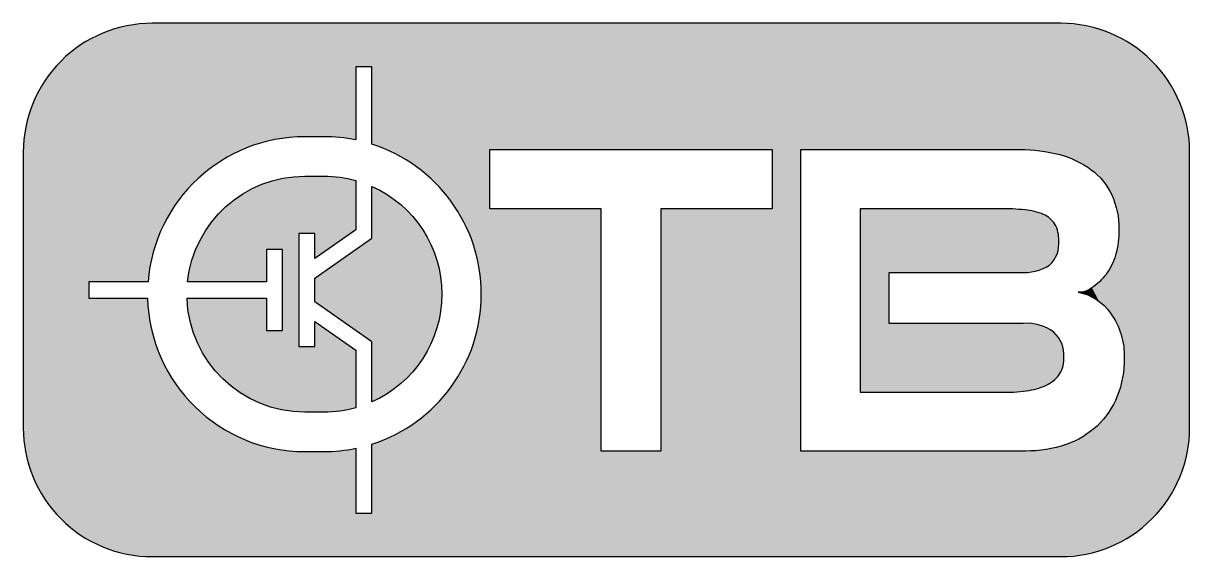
# Model space of a CAD drawing. Extents: x 52 to 235, y -126 to -60.
# Drawn here: x 52.13 to 79.3, y -72.86 to -60.44 of the extents above; entities that cross this region are included whole.
import ezdxf

# ---------------------------------------------------------------- set-up
doc = ezdxf.new("R2010")
doc.units = 0
doc.layers.add('SEGIG', color=1, linetype='CONTINUOUS')

# ---------------------------------------------------------------- blocks, each defined once
blk = doc.blocks.new('*U1')
at = {"layer": 'SEGIG', "linetype": 'CONTINUOUS'}
for points in [[(54.662, -66.462), (54.204, -60.588), (54.662, -60.478)], [(55.036, -66.462), (54.662, -60.478), (55.036, -60.449)], [(54.662, -66.462), (54.662, -60.478), (55.036, -66.462)], [(55.108, -65.97), (55.036, -60.449), (55.108, -60.443)], [(55.036, -66.462), (55.036, -60.449), (55.108, -65.97)], [(55.131, -65.888), (55.108, -60.443), (55.131, -60.441)], [(55.108, -65.97), (55.108, -60.443), (55.131, -65.888)], [(55.131, -65.888), (55.131, -60.441), (55.246, -65.492)], [(55.246, -65.492), (55.131, -60.441), (55.246, -60.441)], [(55.246, -65.492), (55.246, -60.441), (55.447, -65.038)], [(55.447, -65.038), (55.246, -60.441), (55.447, -60.441)], [(55.447, -65.038), (55.447, -60.441), (55.708, -64.615)], [(55.708, -64.615), (55.447, -60.441), (55.708, -60.441)], [(55.708, -64.615), (55.708, -60.441), (56.024, -64.231)], [(56.024, -64.231), (55.708, -60.441), (56.024, -60.441)], [(56.024, -64.231), (56.024, -60.441), (56.389, -63.893)], [(56.389, -63.893), (56.024, -60.441), (56.389, -60.441)], [(56.389, -63.893), (56.389, -60.441), (56.796, -63.608)], [(56.796, -63.608), (56.389, -60.441), (56.796, -60.441)], [(56.796, -63.608), (56.796, -60.441), (57.238, -63.381)], [(57.238, -63.381), (56.796, -60.441), (57.238, -60.441)], [(57.238, -63.381), (57.238, -60.441), (57.707, -63.215)], [(57.707, -63.215), (57.238, -60.441), (57.707, -60.441)], [(57.707, -63.215), (57.707, -60.441), (58.194, -63.115)], [(58.194, -63.115), (57.707, -60.441), (58.194, -60.441)], [(58.194, -63.115), (58.194, -60.441), (58.69, -63.081)], [(58.69, -63.081), (58.194, -60.441), (58.69, -60.441)], [(58.69, -63.081), (58.69, -60.441), (59.134, -63.081)], [(59.134, -63.081), (58.69, -60.441), (59.134, -60.441)], [(59.134, -63.081), (59.134, -60.441), (59.507, -63.1)], [(59.507, -63.1), (59.134, -60.441), (59.507, -60.441)], [(59.507, -63.1), (59.507, -60.441), (59.876, -63.157)], [(59.876, -61.457), (59.507, -60.441), (59.876, -60.441)], [(59.876, -63.157), (59.507, -60.441), (59.876, -61.457)], [(59.876, -61.457), (59.876, -60.441), (60.252, -61.457)], [(60.252, -61.457), (59.876, -60.441), (60.252, -60.441)], [(60.252, -61.457), (60.252, -60.441), (60.729, -63.446)], [(60.729, -63.446), (60.252, -60.441), (60.729, -60.441)], [(60.729, -63.446), (60.729, -60.441), (61.174, -63.701)], [(61.174, -63.701), (60.729, -60.441), (61.174, -60.441)], [(61.174, -63.701), (61.174, -60.441), (61.579, -64.016)], [(61.579, -64.016), (61.174, -60.441), (61.579, -60.441)], [(61.579, -64.016), (61.579, -60.441), (61.937, -64.384)], [(61.937, -64.384), (61.579, -60.441), (61.937, -60.441)], [(61.937, -64.384), (61.937, -60.441), (62.239, -64.798)], [(62.239, -64.798), (61.937, -60.441), (62.239, -60.441)], [(62.239, -64.798), (62.239, -60.441), (62.481, -65.251)], [(62.481, -65.251), (62.239, -60.441), (62.481, -60.441)], [(62.481, -65.251), (62.481, -60.441), (62.657, -65.733)], [(62.657, -65.733), (62.481, -60.441), (62.657, -60.441)], [(62.657, -65.733), (62.657, -60.441), (62.764, -66.235)], [(62.764, -66.235), (62.657, -60.441), (62.764, -60.441)], [(62.764, -66.235), (62.764, -60.441), (62.8, -66.747)], [(62.8, -66.747), (62.764, -60.441), (62.8, -60.441)], [(62.8, -72.858), (62.8, -60.441), (62.999, -72.858)], [(62.999, -63.381), (62.8, -60.441), (62.999, -60.441)], [(62.999, -72.858), (62.8, -60.441), (62.999, -64.758)], [(62.999, -64.758), (62.8, -60.441), (62.999, -63.381)], [(62.999, -63.381), (62.999, -60.441), (69.575, -63.381)], [(69.575, -63.381), (62.999, -60.441), (69.575, -60.441)], [(69.575, -63.381), (69.575, -60.441), (70.24, -72.858)], [(70.24, -63.381), (69.575, -60.441), (70.24, -60.441)], [(70.24, -72.858), (69.575, -60.441), (70.24, -70.399)], [(70.24, -70.399), (69.575, -60.441), (70.24, -63.381)], [(70.24, -63.381), (70.24, -60.441), (75.338, -63.381)], [(75.338, -63.381), (70.24, -60.441), (75.338, -60.441)], [(75.338, -63.381), (75.338, -60.441), (75.81, -63.409)], [(75.81, -63.409), (75.338, -60.441), (75.81, -60.441)], [(75.81, -63.409), (75.81, -60.441), (76.275, -63.499)], [(76.275, -63.499), (75.81, -60.441), (76.275, -60.441)], [(76.275, -63.499), (76.275, -60.441), (76.299, -63.508)], [(76.299, -63.508), (76.275, -60.441), (76.299, -60.441)], [(76.299, -63.508), (76.299, -60.441), (76.658, -63.639)], [(76.658, -63.639), (76.299, -60.441), (76.658, -60.47)], [(76.658, -63.639), (76.658, -60.47), (76.769, -63.706)], [(76.769, -63.706), (76.658, -60.47), (76.769, -60.478)], [(76.769, -63.706), (76.769, -60.478), (77.008, -63.85)], [(77.008, -63.85), (76.769, -60.478), (77.008, -60.536)], [(77.008, -63.85), (77.008, -60.536), (77.198, -64.018)], [(77.198, -64.018), (77.008, -60.536), (77.198, -60.581)], [(77.198, -64.018), (77.198, -60.581), (77.227, -64.054)], [(77.227, -64.054), (77.198, -60.581), (77.227, -60.588)], [(53.655, -66.462), (53.368, -61.014), (53.655, -60.838)], [(53.769, -66.462), (53.655, -60.838), (53.769, -60.768)], [(53.655, -66.462), (53.655, -60.838), (53.769, -66.462)], [(54.204, -66.462), (53.769, -60.768), (54.204, -60.588)], [(53.769, -66.462), (53.769, -60.768), (54.204, -66.462)], [(54.204, -66.462), (54.204, -60.588), (54.662, -66.462)], [(77.227, -64.054), (77.227, -60.588), (77.358, -64.215)], [(77.358, -64.215), (77.227, -60.588), (77.358, -60.643)], [(77.358, -64.215), (77.358, -60.643), (77.484, -64.435)], [(77.484, -64.435), (77.358, -60.643), (77.484, -60.695)], [(77.484, -64.435), (77.484, -60.695), (77.581, -64.692)], [(77.581, -64.692), (77.484, -60.695), (77.581, -60.735)], [(77.581, -64.692), (77.581, -60.735), (77.637, -64.961)], [(77.637, -64.961), (77.581, -60.735), (77.637, -60.758)], [(77.637, -64.961), (77.637, -60.758), (77.653, -65.235)], [(77.653, -65.235), (77.637, -60.758), (77.653, -60.765)], [(77.653, -67.56), (77.653, -60.765), (77.661, -67.58)], [(77.661, -67.58), (77.653, -60.765), (77.661, -60.768)], [(77.661, -67.58), (77.661, -60.768), (77.704, -67.686)], [(77.704, -67.686), (77.661, -60.768), (77.704, -60.794)], [(77.704, -67.686), (77.704, -60.794), (77.762, -67.958)], [(77.762, -67.958), (77.704, -60.794), (77.762, -60.83)], [(77.762, -67.958), (77.762, -60.83), (77.775, -68.235)], [(77.775, -68.235), (77.762, -60.83), (77.775, -60.838)], [(77.775, -72.461), (77.775, -60.838), (78.063, -72.285)], [(78.063, -72.285), (77.775, -60.838), (78.063, -61.014)], [(53.368, -72.285), (53.01, -61.32), (53.368, -61.014)], [(53.368, -72.285), (53.368, -61.014), (53.655, -72.461)], [(53.655, -72.461), (53.368, -61.014), (53.655, -66.838)], [(53.655, -66.838), (53.368, -61.014), (53.655, -66.462)], [(78.063, -72.285), (78.063, -61.014), (78.421, -71.98)], [(78.421, -71.98), (78.063, -61.014), (78.421, -61.32)], [(53.01, -71.98), (52.704, -61.678), (53.01, -61.32)], [(53.01, -71.98), (53.01, -61.32), (53.368, -72.285)], [(78.421, -71.98), (78.421, -61.32), (78.727, -71.622)], [(78.727, -71.622), (78.421, -61.32), (78.727, -61.678)], [(60.252, -63.256), (60.252, -61.457), (60.729, -63.446)], [(52.704, -71.622), (52.458, -62.08), (52.704, -61.678)], [(52.704, -71.622), (52.704, -61.678), (53.01, -71.98)], [(78.727, -71.622), (78.727, -61.678), (78.973, -71.22)], [(78.973, -71.22), (78.727, -61.678), (78.973, -62.08)], [(52.458, -71.22), (52.278, -62.514), (52.458, -62.08)], [(52.458, -71.22), (52.458, -62.08), (52.704, -71.622)], [(78.973, -71.22), (78.973, -62.08), (79.153, -70.785)], [(79.153, -70.785), (78.973, -62.08), (79.153, -62.514)], [(52.278, -70.785), (52.168, -62.972), (52.278, -62.514)], [(52.278, -70.785), (52.278, -62.514), (52.458, -71.22)], [(79.153, -70.785), (79.153, -62.514), (79.263, -70.328)], [(79.263, -70.328), (79.153, -62.514), (79.263, -62.972)], [(52.168, -70.328), (52.131, -63.441), (52.168, -62.972)], [(52.168, -70.328), (52.168, -62.972), (52.278, -70.785)], [(79.263, -70.328), (79.263, -62.972), (79.299, -69.858)], [(79.299, -69.858), (79.263, -62.972), (79.299, -63.441)], [(52.131, -69.858), (52.131, -63.441), (52.168, -70.328)], [(69.575, -64.758), (69.575, -63.381), (70.24, -72.858)], [(58.17, -65.709), (57.81, -64.144), (58.17, -64.054)], [(58.244, -69.456), (58.17, -64.054), (58.244, -64.036)], [(58.17, -65.709), (58.17, -64.054), (58.244, -69.456)], [(58.269, -69.462), (58.244, -64.036), (58.269, -64.034)], [(58.244, -69.456), (58.244, -64.036), (58.269, -69.462)], [(58.546, -65.333), (58.269, -64.034), (58.546, -64.011)], [(58.269, -69.462), (58.269, -64.034), (58.546, -69.483)], [(58.546, -69.483), (58.269, -64.034), (58.546, -67.967)], [(58.546, -67.967), (58.269, -64.034), (58.546, -65.333)], [(58.69, -65.333), (58.546, -64.011), (58.69, -63.999)], [(58.546, -65.333), (58.546, -64.011), (58.69, -65.333)], [(58.69, -65.333), (58.69, -63.999), (58.922, -65.333)], [(58.922, -65.333), (58.69, -63.999), (58.922, -63.999)], [(58.922, -65.333), (58.922, -63.999), (59.134, -65.769)], [(59.134, -65.769), (58.922, -63.999), (59.134, -63.999)], [(59.134, -65.769), (59.134, -63.999), (59.509, -65.506)], [(59.509, -65.506), (59.134, -63.999), (59.509, -64.025)], [(59.509, -65.506), (59.509, -64.025), (59.876, -65.249)], [(59.876, -65.249), (59.509, -64.025), (59.876, -64.101)], [(57.4, -66.462), (57.023, -64.563), (57.4, -64.321)], [(57.793, -65.709), (57.4, -64.321), (57.793, -64.151)], [(57.4, -66.462), (57.4, -64.321), (57.793, -66.462)], [(57.793, -66.462), (57.4, -64.321), (57.793, -65.709)], [(57.81, -65.709), (57.793, -64.151), (57.81, -64.144)], [(57.793, -65.709), (57.793, -64.151), (57.81, -65.709)], [(57.81, -65.709), (57.81, -64.144), (58.17, -65.709)], [(60.252, -65.445), (60.252, -64.237), (60.648, -69.039)], [(60.648, -69.039), (60.252, -64.237), (60.648, -64.454)], [(57.023, -66.462), (56.691, -64.862), (57.023, -64.563)], [(57.023, -66.462), (57.023, -64.563), (57.4, -66.462)], [(60.648, -69.039), (60.648, -64.454), (61.003, -68.761)], [(61.003, -68.761), (60.648, -64.454), (61.003, -64.733)], [(56.691, -66.462), (56.412, -65.212), (56.691, -64.862)], [(56.691, -66.462), (56.691, -64.862), (57.023, -66.462)], [(61.003, -68.761), (61.003, -64.733), (61.308, -68.427)], [(61.308, -68.427), (61.003, -64.733), (61.308, -65.066)], [(62.999, -72.858), (62.999, -64.758), (65.594, -72.858)], [(65.594, -70.399), (62.999, -64.758), (65.594, -64.758)], [(65.594, -72.858), (62.999, -64.758), (65.594, -70.399)], [(66.98, -70.399), (66.98, -64.758), (69.575, -72.858)], [(69.575, -72.858), (66.98, -64.758), (69.575, -64.758)], [(69.575, -72.858), (69.575, -64.758), (70.24, -72.858)], [(71.626, -69.032), (71.626, -64.758), (72.299, -69.032)], [(72.299, -66.24), (71.626, -64.758), (72.299, -64.758)], [(72.299, -69.032), (71.626, -64.758), (72.299, -67.428)], [(72.299, -67.428), (71.626, -64.758), (72.299, -66.24)], [(72.299, -66.24), (72.299, -64.758), (74.887, -66.24)], [(74.887, -66.24), (72.299, -64.758), (74.887, -64.758)], [(74.887, -66.24), (74.887, -64.758), (75.348, -66.24)], [(75.348, -66.24), (74.887, -64.758), (75.348, -64.779)], [(75.348, -66.24), (75.348, -64.779), (75.465, -66.237)], [(75.465, -66.237), (75.348, -64.779), (75.465, -64.785)], [(75.465, -66.237), (75.465, -64.785), (75.587, -66.234)], [(75.587, -66.234), (75.465, -64.785), (75.587, -64.805)], [(75.587, -66.234), (75.587, -64.805), (75.685, -66.21)], [(75.685, -66.21), (75.587, -64.805), (75.685, -64.821)], [(75.685, -66.21), (75.685, -64.821), (75.819, -66.178)], [(75.819, -66.178), (75.685, -64.821), (75.819, -64.866)], [(75.819, -66.178), (75.819, -64.866), (75.897, -66.141)], [(75.897, -66.141), (75.819, -64.866), (75.897, -64.892)], [(75.897, -66.141), (75.897, -64.892), (76.034, -66.075)], [(76.034, -66.075), (75.897, -64.892), (76.034, -64.978)], [(61.308, -68.427), (61.308, -65.066), (61.554, -68.049)], [(61.554, -68.049), (61.308, -65.066), (61.554, -65.445)], [(76.034, -66.075), (76.034, -64.978), (76.044, -66.062)], [(76.044, -66.062), (76.034, -64.978), (76.044, -64.984)], [(76.044, -66.062), (76.044, -64.984), (76.159, -65.916)], [(76.159, -65.916), (76.044, -64.984), (76.159, -65.115)], [(76.159, -65.916), (76.159, -65.115), (76.165, -65.909)], [(76.165, -65.909), (76.159, -65.115), (76.165, -65.13)], [(76.165, -65.909), (76.165, -65.13), (76.231, -65.732)], [(76.231, -65.732), (76.165, -65.13), (76.231, -65.3)], [(56.412, -66.462), (56.193, -65.602), (56.412, -65.212)], [(56.412, -66.462), (56.412, -65.212), (56.691, -66.462)], [(58.922, -65.917), (58.922, -65.333), (59.134, -65.769)], [(60.252, -67.855), (59.876, -65.709), (60.252, -65.445)], [(60.252, -67.855), (60.252, -65.445), (60.648, -69.039)], [(61.554, -68.049), (61.554, -65.445), (61.734, -67.635)], [(61.734, -67.635), (61.554, -65.445), (61.734, -65.859)], [(76.231, -65.732), (76.231, -65.3), (76.239, -65.71)], [(76.239, -65.71), (76.231, -65.3), (76.239, -65.391)], [(76.239, -65.71), (76.239, -65.391), (76.249, -65.499)], [(77.653, -67.56), (77.636, -65.54), (77.653, -65.235)], [(56.193, -66.462), (56.04, -66.022), (56.193, -65.602)], [(56.193, -66.462), (56.193, -65.602), (56.412, -66.462)], [(58.17, -67.59), (58.17, -65.709), (58.244, -69.456)], [(59.876, -67.591), (58.922, -66.376), (59.876, -65.709)], [(59.876, -67.591), (59.876, -65.709), (60.252, -67.855)], [(77.601, -67.428), (77.573, -65.839), (77.601, -65.707)], [(77.636, -67.516), (77.601, -65.707), (77.636, -65.54)], [(77.601, -67.428), (77.601, -65.707), (77.636, -67.516)], [(77.636, -67.516), (77.636, -65.54), (77.653, -67.56)], [(61.734, -67.635), (61.734, -65.859), (61.845, -67.197)], [(61.845, -67.197), (61.734, -65.859), (61.845, -66.297)], [(77.573, -67.383), (77.482, -66.072), (77.573, -65.839)], [(77.573, -67.383), (77.573, -65.839), (77.601, -67.428)], [(56.04, -66.462), (55.958, -66.462), (56.04, -66.022)], [(56.04, -66.462), (56.04, -66.022), (56.193, -66.462)], [(77.352, -67.074), (77.251, -66.399), (77.352, -66.286)], [(77.457, -67.191), (77.352, -66.286), (77.457, -66.114)], [(77.352, -67.074), (77.352, -66.286), (77.457, -67.191)], [(77.482, -67.232), (77.457, -66.114), (77.482, -66.072)], [(77.457, -67.191), (77.457, -66.114), (77.482, -67.232)], [(77.482, -67.232), (77.482, -66.072), (77.573, -67.383)], [(58.922, -66.923), (58.922, -66.376), (59.876, -67.591)], [(61.845, -67.197), (61.845, -66.297), (61.882, -66.747)], [(77.2, -66.93), (77.023, -66.599), (77.2, -66.456)], [(77.251, -66.963), (77.2, -66.456), (77.251, -66.399)], [(77.2, -66.93), (77.2, -66.456), (77.251, -66.963)], [(77.251, -66.963), (77.251, -66.399), (77.352, -67.074)], [(62.8, -72.858), (62.764, -67.259), (62.8, -66.747)], [(76.873, -66.757), (76.704, -66.701), (76.873, -66.681)], [(76.995, -66.797), (76.873, -66.681), (76.995, -66.615)], [(76.873, -66.757), (76.873, -66.681), (76.995, -66.797)], [(77.023, -66.815), (76.995, -66.615), (77.023, -66.599)], [(76.995, -66.797), (76.995, -66.615), (77.023, -66.815)], [(77.023, -66.815), (77.023, -66.599), (77.2, -66.93)], [(53.655, -72.461), (53.655, -66.838), (53.769, -72.531)], [(53.769, -72.531), (53.655, -66.838), (53.769, -66.838)], [(53.769, -72.531), (53.769, -66.838), (54.204, -72.711)], [(54.204, -72.711), (53.769, -66.838), (54.204, -66.838)], [(54.204, -72.711), (54.204, -66.838), (54.662, -72.821)], [(54.662, -72.821), (54.204, -66.838), (54.662, -66.838)], [(54.662, -72.821), (54.662, -66.838), (55.026, -72.85)], [(55.026, -72.85), (54.662, -66.838), (55.026, -66.838)], [(55.026, -72.85), (55.026, -66.838), (55.075, -72.854)], [(55.075, -72.854), (55.026, -66.838), (55.075, -67.35)], [(55.991, -67.257), (55.944, -66.838), (55.991, -66.838)], [(55.991, -67.257), (55.991, -66.838), (56.101, -67.665)], [(56.101, -67.665), (55.991, -66.838), (56.101, -66.838)], [(56.101, -67.665), (56.101, -66.838), (56.272, -68.051)], [(56.272, -68.051), (56.101, -66.838), (56.272, -66.838)], [(56.272, -68.051), (56.272, -66.838), (56.5, -68.406)], [(56.5, -68.406), (56.272, -66.838), (56.5, -66.838)], [(56.5, -68.406), (56.5, -66.838), (56.78, -68.721)], [(56.78, -68.721), (56.5, -66.838), (56.78, -66.838)], [(56.78, -68.721), (56.78, -66.838), (57.105, -68.991)], [(57.105, -68.991), (56.78, -66.838), (57.105, -66.838)], [(57.105, -68.991), (57.105, -66.838), (57.467, -69.207)], [(57.467, -69.207), (57.105, -66.838), (57.467, -66.838)], [(57.467, -69.207), (57.467, -66.838), (57.793, -69.339)], [(57.793, -67.59), (57.467, -66.838), (57.793, -66.838)], [(57.793, -69.339), (57.467, -66.838), (57.793, -67.59)], [(55.075, -72.854), (55.075, -67.35), (55.131, -72.858)], [(55.131, -72.858), (55.075, -67.35), (55.131, -67.587)], [(62.764, -72.858), (62.657, -67.76), (62.764, -67.259)], [(62.764, -72.858), (62.764, -67.259), (62.8, -72.858)], [(55.131, -72.858), (55.131, -67.587), (55.195, -72.858)], [(55.195, -72.858), (55.131, -67.587), (55.195, -67.851)], [(57.793, -69.339), (57.793, -67.59), (57.858, -69.365)], [(57.858, -69.365), (57.793, -67.59), (57.858, -67.59)], [(57.858, -69.365), (57.858, -67.59), (58.17, -69.438)], [(58.17, -69.438), (57.858, -67.59), (58.17, -67.59)], [(58.17, -69.438), (58.17, -67.59), (58.244, -69.456)], [(58.922, -67.967), (58.922, -67.383), (59.134, -69.494)], [(59.134, -69.494), (58.922, -67.383), (59.134, -67.531)], [(59.134, -69.494), (59.134, -67.531), (59.509, -69.469)], [(59.509, -69.469), (59.134, -67.531), (59.509, -67.793)], [(72.299, -69.032), (72.299, -67.428), (74.99, -69.032)], [(74.99, -69.032), (72.299, -67.428), (74.99, -67.428)], [(74.99, -69.032), (74.99, -67.428), (75.277, -69.022)], [(75.277, -69.022), (74.99, -67.428), (75.277, -67.428)], [(75.277, -69.022), (75.277, -67.428), (75.432, -69.003)], [(75.432, -69.003), (75.277, -67.428), (75.432, -67.428)], [(75.432, -69.003), (75.432, -67.428), (75.561, -68.988)], [(75.561, -68.988), (75.432, -67.428), (75.561, -67.434)], [(75.561, -68.988), (75.561, -67.434), (75.681, -68.959)], [(75.681, -68.959), (75.561, -67.434), (75.681, -67.439)], [(75.681, -68.959), (75.681, -67.439), (75.787, -68.934)], [(75.787, -68.934), (75.681, -67.439), (75.787, -67.47)], [(75.787, -68.934), (75.787, -67.47), (75.92, -68.878)], [(75.92, -68.878), (75.787, -67.47), (75.92, -67.509)], [(75.92, -68.878), (75.92, -67.509), (76, -68.844)], [(76, -68.844), (75.92, -67.509), (76, -67.555)], [(76, -68.844), (76, -67.555), (76.136, -68.75)], [(76.136, -68.75), (76, -67.555), (76.136, -67.633)], [(76.136, -68.75), (76.136, -67.633), (76.154, -68.738)], [(76.154, -68.738), (76.136, -67.633), (76.154, -67.655)], [(55.195, -72.858), (55.195, -67.851), (55.384, -72.858)], [(55.384, -72.858), (55.195, -67.851), (55.384, -68.33)], [(59.509, -69.469), (59.509, -67.793), (59.876, -69.392)], [(59.876, -69.392), (59.509, -67.793), (59.876, -68.05)], [(60.252, -69.256), (60.252, -67.855), (60.648, -69.039)], [(62.657, -72.858), (62.481, -68.242), (62.657, -67.76)], [(62.657, -72.858), (62.657, -67.76), (62.764, -72.858)], [(76.154, -68.738), (76.154, -67.655), (76.271, -68.602)], [(76.271, -68.602), (76.154, -67.655), (76.271, -67.801)], [(76.271, -68.602), (76.271, -67.801), (76.276, -68.597)], [(76.276, -68.597), (76.271, -67.801), (76.276, -67.812)], [(76.276, -68.597), (76.276, -67.812), (76.351, -68.413)], [(76.351, -68.413), (76.276, -67.812), (76.351, -67.998)], [(58.546, -69.483), (58.546, -67.967), (58.69, -69.494)], [(58.69, -69.494), (58.546, -67.967), (58.69, -67.967)], [(58.69, -69.494), (58.69, -67.967), (58.922, -69.494)], [(58.922, -69.494), (58.69, -67.967), (58.922, -67.967)], [(58.922, -69.494), (58.922, -67.967), (59.134, -69.494)], [(76.351, -68.413), (76.351, -67.998), (76.352, -68.4)], [(76.352, -68.4), (76.351, -67.998), (76.352, -68.001)], [(76.352, -68.4), (76.352, -68.001), (76.371, -68.216)], [(55.384, -72.858), (55.384, -68.33), (55.638, -72.858)], [(55.638, -72.858), (55.384, -68.33), (55.638, -68.777)], [(62.481, -72.858), (62.239, -68.695), (62.481, -68.242)], [(62.481, -72.858), (62.481, -68.242), (62.657, -72.858)], [(77.775, -72.461), (77.76, -68.537), (77.775, -68.235)], [(62.239, -72.858), (61.937, -69.11), (62.239, -68.695)], [(62.239, -72.858), (62.239, -68.695), (62.481, -72.858)], [(77.76, -72.471), (77.705, -68.835), (77.76, -68.537)], [(77.76, -72.471), (77.76, -68.537), (77.775, -72.461)], [(55.638, -72.858), (55.638, -68.777), (55.953, -72.858)], [(55.953, -72.858), (55.638, -68.777), (55.953, -69.185)], [(77.661, -72.531), (77.613, -69.124), (77.661, -68.972)], [(77.705, -72.504), (77.661, -68.972), (77.705, -68.835)], [(77.661, -72.531), (77.661, -68.972), (77.705, -72.504)], [(77.705, -72.504), (77.705, -68.835), (77.76, -72.471)], [(55.953, -72.858), (55.953, -69.185), (56.321, -72.858)], [(56.321, -72.858), (55.953, -69.185), (56.321, -69.544)], [(61.937, -72.858), (61.579, -69.478), (61.937, -69.11)], [(61.937, -72.858), (61.937, -69.11), (62.239, -72.858)], [(77.613, -72.551), (77.491, -69.374), (77.613, -69.124)], [(77.613, -72.551), (77.613, -69.124), (77.661, -72.531)], [(56.321, -72.858), (56.321, -69.544), (56.736, -72.858)], [(56.736, -72.858), (56.321, -69.544), (56.736, -69.848)], [(61.579, -72.858), (61.174, -69.792), (61.579, -69.478)], [(61.579, -72.858), (61.579, -69.478), (61.937, -72.858)], [(77.491, -72.602), (77.335, -69.604), (77.491, -69.374)], [(77.491, -72.602), (77.491, -69.374), (77.613, -72.551)], [(61.174, -72.858), (60.729, -70.047), (61.174, -69.792)], [(61.174, -72.858), (61.174, -69.792), (61.579, -72.858)], [(77.149, -72.73), (76.928, -69.99), (77.149, -69.81)], [(77.227, -72.711), (77.149, -69.81), (77.227, -69.724)], [(77.149, -72.73), (77.149, -69.81), (77.227, -72.711)], [(77.335, -72.666), (77.227, -69.724), (77.335, -69.604)], [(77.227, -72.711), (77.227, -69.724), (77.335, -72.666)], [(77.335, -72.666), (77.335, -69.604), (77.491, -72.602)], [(56.736, -72.858), (56.736, -69.848), (57.19, -72.858)], [(57.19, -72.858), (56.736, -69.848), (57.19, -70.091)], [(57.19, -72.858), (57.19, -70.091), (57.673, -72.858)], [(57.673, -72.858), (57.19, -70.091), (57.673, -70.268)], [(60.729, -72.858), (60.252, -70.238), (60.729, -70.047)], [(60.729, -72.858), (60.729, -70.047), (61.174, -72.858)], [(76.769, -72.821), (76.684, -70.137), (76.769, -70.085)], [(76.928, -72.783), (76.769, -70.085), (76.928, -69.99)], [(76.769, -72.821), (76.769, -70.085), (76.928, -72.783)], [(76.928, -72.783), (76.928, -69.99), (77.149, -72.73)], [(57.673, -72.858), (57.673, -70.268), (58.177, -72.858)], [(58.177, -72.858), (57.673, -70.268), (58.177, -70.376)], [(59.876, -71.842), (59.507, -70.393), (59.876, -70.336)], [(60.252, -71.842), (60.252, -70.238), (60.729, -72.858)], [(76.114, -72.858), (75.799, -70.385), (76.114, -70.334)], [(76.299, -72.858), (76.114, -70.334), (76.299, -70.282)], [(76.114, -72.858), (76.114, -70.334), (76.299, -72.858)], [(76.422, -72.849), (76.299, -70.282), (76.422, -70.248)], [(76.299, -72.858), (76.299, -70.282), (76.422, -72.849)], [(76.684, -72.828), (76.422, -70.248), (76.684, -70.137)], [(76.422, -72.849), (76.422, -70.248), (76.684, -72.828)], [(76.684, -72.828), (76.684, -70.137), (76.769, -72.821)], [(58.177, -72.858), (58.177, -70.376), (58.69, -72.858)], [(58.69, -72.858), (58.177, -70.376), (58.69, -70.412)], [(58.69, -72.858), (58.69, -70.412), (59.134, -72.858)], [(59.134, -72.858), (58.69, -70.412), (59.134, -70.412)], [(59.507, -72.858), (59.134, -70.412), (59.507, -70.393)], [(59.134, -72.858), (59.134, -70.412), (59.507, -72.858)], [(59.507, -72.858), (59.507, -70.393), (59.876, -72.858)], [(59.876, -72.858), (59.507, -70.393), (59.876, -71.842)], [(65.594, -72.858), (65.594, -70.399), (66.98, -72.858)], [(66.98, -72.858), (65.594, -70.399), (66.98, -70.399)], [(66.98, -72.858), (66.98, -70.399), (69.575, -72.858)], [(70.24, -72.858), (70.24, -70.399), (75.479, -72.858)], [(75.479, -72.858), (70.24, -70.399), (75.479, -70.399)], [(75.799, -72.858), (75.479, -70.399), (75.799, -70.385)], [(75.479, -72.858), (75.479, -70.399), (75.799, -72.858)], [(75.799, -72.858), (75.799, -70.385), (76.114, -72.858)], [(59.876, -72.858), (59.876, -71.842), (60.252, -72.858)], [(60.252, -72.858), (59.876, -71.842), (60.252, -71.842)], [(60.252, -72.858), (60.252, -71.842), (60.729, -72.858)]]:
    blk.add_solid(points, dxfattribs=at)

msp = doc.modelspace()

# ---------------------------------------------------------------- linework, layer by layer
at = {"layer": 'SEGIG', "flags": 128}
for points in [[(79.299, -63.441, 0.414214), (76.299, -60.441), (55.131, -60.441, 0.414214), (52.131, -63.441), (52.131, -69.858, 0.414214), (55.131, -72.858), (76.299, -72.858, 0.414214), (79.299, -69.858)], [(70.24, -70.399), (70.24, -63.381), (75.338, -63.381, -0.067474), (76.275, -63.499, -0.095625), (77.008, -63.85, -0.121177), (77.484, -64.435, -0.113167), (77.653, -65.235, -0.074502), (77.573, -65.839, -0.087806), (77.352, -66.286, -0.082885), (77.023, -66.599, -0.191886), (76.704, -66.701, -0.197685), (77.457, -67.191, -0.167761), (77.775, -68.235, -0.097666), (77.613, -69.124, -0.107465), (77.149, -69.81, -0.105939), (76.422, -70.248, -0.086091), (75.479, -70.399)], [(72.299, -67.428), (72.299, -66.24), (75.348, -66.24, 0.159602), (76.034, -66.075, 0.236876), (76.249, -65.499, 0.140397), (76.159, -65.115, 0.147459), (75.897, -64.892, 0.081612), (75.465, -64.785, 0.025989), (74.887, -64.758), (71.626, -64.758), (71.626, -69.032), (74.99, -69.032, 0.042584), (75.561, -68.988, 0.082328), (76, -68.844, 0.127483), (76.276, -68.597, 0.143993), (76.371, -68.216, 0.225084), (76.136, -67.633, 0.181561), (75.432, -67.428)]]:
    msp.add_lwpolyline(points, format="xyb", close=True, dxfattribs=at)
at = {"layer": 'SEGIG'}
for points in [[(60.252, -63.256), (60.252, -61.457), (59.876, -61.457), (59.876, -63.157, 0.050972), (59.134, -63.081), (58.69, -63.081, 0.391603), (55.036, -66.462), (53.655, -66.462), (53.655, -66.838), (55.026, -66.838, 0.406939), (58.69, -70.412), (59.134, -70.412, 0.050972), (59.876, -70.336), (59.876, -71.842), (60.252, -71.842), (60.252, -70.238, 0.729823)], [(59.876, -69.392, -0.068432), (59.134, -69.494), (58.69, -69.494, -0.404516), (55.944, -66.838), (57.793, -66.838), (57.793, -67.59), (58.17, -67.59), (58.17, -65.709), (57.793, -65.709), (57.793, -66.462), (55.958, -66.462, -0.384101), (58.69, -63.999), (59.134, -63.999, -0.068432), (59.876, -64.101), (59.876, -65.249), (58.922, -65.917), (58.922, -65.333), (58.546, -65.333), (58.546, -67.967), (58.922, -67.967), (58.922, -67.383), (59.876, -68.05)], [(60.252, -69.256), (60.252, -67.855), (58.922, -66.923), (58.922, -66.376), (60.252, -65.445), (60.252, -64.237, -0.649328)]]:
    msp.add_lwpolyline(points, format="xyb", close=True, dxfattribs=at)
at = {"layer": 'SEGIG', "flags": 128}
msp.add_lwpolyline([(65.594, -70.399), (65.594, -64.758), (62.999, -64.758), (62.999, -63.381), (69.575, -63.381), (69.575, -64.758), (66.98, -64.758), (66.98, -70.399)], close=True, dxfattribs=at)

# ---------------------------------------------------------------- block references
at = {"layer": 'SEGIG'}
msp.add_blockref('*U1', (0, 0), dxfattribs=at)

doc.saveas('drawing.dxf')
